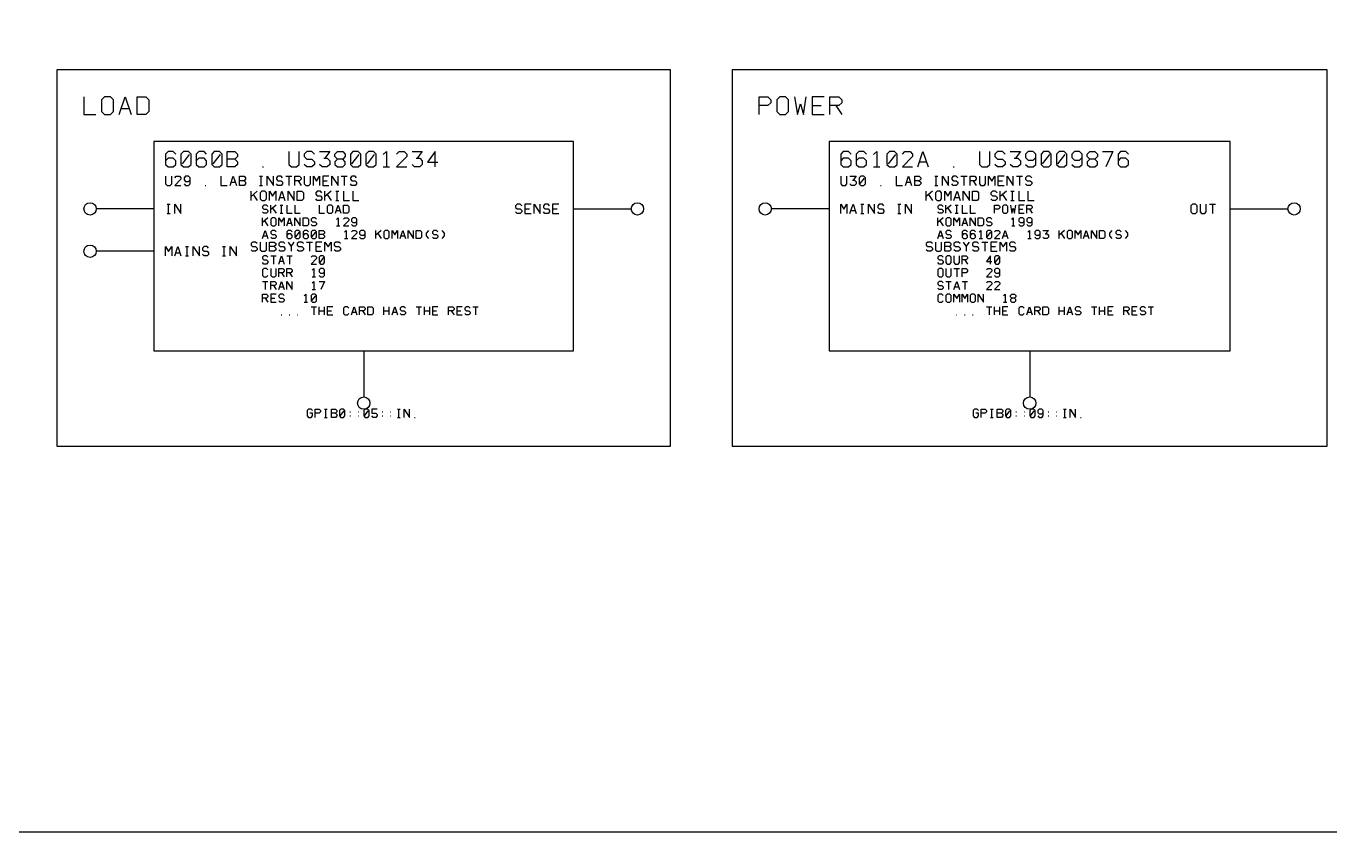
# Model space of a CAD drawing. Header units: millimetres. Extents: x 10 to 2534, y 10 to 1372.
# Drawn here: x 478.3 to 816.8, y 9.6 to 218.8 of the extents above; entities that cross this region are included whole.
import ezdxf

# ---------------------------------------------------------------- set-up
doc = ezdxf.new("R2010")
doc.units = ezdxf.units.MM
for name, color, linetype, lineweight in [('DEVICE', 7, 'CONTINUOUS', 25), ('GROUP', 6, 'CONTINUOUS', 25), ('LABEL', 8, 'CONTINUOUS', 25), ('PANE', 250, 'CONTINUOUS', 25), ('POINT', 4, 'CONTINUOUS', 25), ('PORT_BUS', 5, 'CONTINUOUS', 25), ('PORT_IN', 3, 'CONTINUOUS', 25), ('PORT_OUT', 30, 'CONTINUOUS', 25), ('SHEET', 7, 'CONTINUOUS', 25)]:
    doc.layers.add(name, color=color, linetype=linetype, lineweight=lineweight)

msp = doc.modelspace()

# ---------------------------------------------------------------- linework, layer by layer
at = {"layer": 'DEVICE'}
for points in [[(511.5, 134.5), (620.4, 134.5), (620.4, 188.8), (511.5, 188.8)], [(686.8, 134.5), (790.9, 134.5), (790.9, 188.8), (686.8, 188.8)]]:
    msp.add_lwpolyline(points, close=True, dxfattribs=at)
at = {"layer": 'GROUP'}
for points in [[(486.3, 109.7), (645.6, 109.7), (645.6, 207.4), (486.3, 207.4)], [(661.6, 109.7), (816.1, 109.7), (816.1, 207.4), (661.6, 207.4)]]:
    msp.add_lwpolyline(points, close=True, dxfattribs=at)
for points in [[(493.3, 200.4), (493.3, 195.8), (496.366667, 195.8)], [(498.666667, 195.8), (500.2, 195.8), (500.966667, 196.566667), (500.966667, 199.633333), (500.2, 200.4), (498.666667, 200.4), (497.9, 199.633333), (497.9, 196.566667), (498.666667, 195.8)], [(502.5, 195.8), (504.033333, 200.4), (505.566667, 195.8)], [(507.1, 195.8), (507.1, 200.4), (509.4, 200.4), (510.166667, 199.633333), (510.166667, 196.566667), (509.4, 195.8), (507.1, 195.8)], [(668.6, 195.8), (668.6, 200.4), (670.9, 200.4), (671.666667, 199.633333), (671.666667, 198.866667), (670.9, 198.1), (668.6, 198.1)], [(673.966667, 195.8), (675.5, 195.8), (676.266667, 196.566667), (676.266667, 199.633333), (675.5, 200.4), (673.966667, 200.4), (673.2, 199.633333), (673.2, 196.566667), (673.966667, 195.8)], [(677.8, 200.4), (678.566667, 195.8), (679.333333, 198.56), (680.1, 195.8), (680.866667, 200.4)], [(685.466667, 200.4), (682.4, 200.4), (682.4, 195.8), (685.466667, 195.8)], [(687, 195.8), (687, 200.4), (689.3, 200.4), (690.066667, 199.633333), (690.066667, 198.866667), (689.3, 198.1), (687, 198.1)], [(503.036667, 197.333333), (505.03, 197.333333)], [(682.4, 198.1), (684.7, 198.1)], [(688.533333, 198.1), (690.066667, 195.8)]]:
    msp.add_lwpolyline(points, dxfattribs=at)
at = {"layer": 'LABEL'}
for points in [[(517.166667, 185.533333), (516.5, 186.2), (515.166667, 186.2), (514.5, 185.533333), (514.5, 182.866667), (515.166667, 182.2), (516.5, 182.2), (517.166667, 182.866667), (517.166667, 183.8), (516.5, 184.466667), (515.166667, 184.466667), (514.5, 183.8)], [(519.166667, 182.2), (520.5, 182.2), (521.166667, 182.866667), (521.166667, 185.533333), (520.5, 186.2), (519.166667, 186.2), (518.5, 185.533333), (518.5, 182.866667), (519.166667, 182.2)], [(525.166667, 185.533333), (524.5, 186.2), (523.166667, 186.2), (522.5, 185.533333), (522.5, 182.866667), (523.166667, 182.2), (524.5, 182.2), (525.166667, 182.866667), (525.166667, 183.8), (524.5, 184.466667), (523.166667, 184.466667), (522.5, 183.8)], [(527.166667, 182.2), (528.5, 182.2), (529.166667, 182.866667), (529.166667, 185.533333), (528.5, 186.2), (527.166667, 186.2), (526.5, 185.533333), (526.5, 182.866667), (527.166667, 182.2)], [(530.5, 182.2), (530.5, 186.2), (532.5, 186.2), (533.166667, 185.533333), (533.166667, 184.866667), (532.5, 184.2), (530.5, 184.2)], [(546.5, 186.2), (546.5, 182.866667), (547.166667, 182.2), (548.5, 182.2), (549.166667, 182.866667), (549.166667, 186.2)], [(553.166667, 185.533333), (552.5, 186.2), (551.166667, 186.2), (550.5, 185.533333), (550.5, 184.866667), (551.166667, 184.2), (552.5, 184.2), (553.166667, 183.533333), (553.166667, 182.866667), (552.5, 182.2), (551.166667, 182.2), (550.5, 182.866667)], [(554.5, 186.2), (557.166667, 186.2), (555.833333, 184.466667)], [(559.166667, 184.2), (558.5, 184.866667), (558.5, 185.533333), (559.166667, 186.2), (560.5, 186.2), (561.166667, 185.533333), (561.166667, 184.866667), (560.5, 184.2), (559.166667, 184.2), (558.5, 183.533333), (558.5, 182.866667), (559.166667, 182.2), (560.5, 182.2), (561.166667, 182.866667), (561.166667, 183.533333), (560.5, 184.2)], [(563.166667, 182.2), (564.5, 182.2), (565.166667, 182.866667), (565.166667, 185.533333), (564.5, 186.2), (563.166667, 186.2), (562.5, 185.533333), (562.5, 182.866667), (563.166667, 182.2)], [(567.166667, 182.2), (568.5, 182.2), (569.166667, 182.866667), (569.166667, 185.533333), (568.5, 186.2), (567.166667, 186.2), (566.5, 185.533333), (566.5, 182.866667), (567.166667, 182.2)], [(571.033333, 185.4), (571.833333, 186.2), (571.833333, 182.2)], [(574.5, 185.533333), (575.166667, 186.2), (576.5, 186.2), (577.166667, 185.533333), (577.166667, 184.866667), (574.5, 182.2), (577.166667, 182.2)], [(578.5, 186.2), (581.166667, 186.2), (579.833333, 184.466667)], [(584.5, 182.2), (584.5, 186.2), (582.5, 183.4), (585.166667, 183.4)], [(692.466667, 185.533333), (691.8, 186.2), (690.466667, 186.2), (689.8, 185.533333), (689.8, 182.866667), (690.466667, 182.2), (691.8, 182.2), (692.466667, 182.866667), (692.466667, 183.8), (691.8, 184.466667), (690.466667, 184.466667), (689.8, 183.8)], [(696.466667, 185.533333), (695.8, 186.2), (694.466667, 186.2), (693.8, 185.533333), (693.8, 182.866667), (694.466667, 182.2), (695.8, 182.2), (696.466667, 182.866667), (696.466667, 183.8), (695.8, 184.466667), (694.466667, 184.466667), (693.8, 183.8)], [(698.333333, 185.4), (699.133333, 186.2), (699.133333, 182.2)], [(702.466667, 182.2), (703.8, 182.2), (704.466667, 182.866667), (704.466667, 185.533333), (703.8, 186.2), (702.466667, 186.2), (701.8, 185.533333), (701.8, 182.866667), (702.466667, 182.2)], [(705.8, 185.533333), (706.466667, 186.2), (707.8, 186.2), (708.466667, 185.533333), (708.466667, 184.866667), (705.8, 182.2), (708.466667, 182.2)], [(709.8, 182.2), (711.133333, 186.2), (712.466667, 182.2)], [(725.8, 186.2), (725.8, 182.866667), (726.466667, 182.2), (727.8, 182.2), (728.466667, 182.866667), (728.466667, 186.2)], [(732.466667, 185.533333), (731.8, 186.2), (730.466667, 186.2), (729.8, 185.533333), (729.8, 184.866667), (730.466667, 184.2), (731.8, 184.2), (732.466667, 183.533333), (732.466667, 182.866667), (731.8, 182.2), (730.466667, 182.2), (729.8, 182.866667)], [(733.8, 186.2), (736.466667, 186.2), (735.133333, 184.466667)], [(737.8, 182.866667), (738.466667, 182.2), (739.8, 182.2), (740.466667, 182.866667), (740.466667, 185.533333), (739.8, 186.2), (738.466667, 186.2), (737.8, 185.533333), (737.8, 184.6), (738.466667, 183.933333), (739.8, 183.933333), (740.466667, 184.6)], [(742.466667, 182.2), (743.8, 182.2), (744.466667, 182.866667), (744.466667, 185.533333), (743.8, 186.2), (742.466667, 186.2), (741.8, 185.533333), (741.8, 182.866667), (742.466667, 182.2)], [(746.466667, 182.2), (747.8, 182.2), (748.466667, 182.866667), (748.466667, 185.533333), (747.8, 186.2), (746.466667, 186.2), (745.8, 185.533333), (745.8, 182.866667), (746.466667, 182.2)], [(749.8, 182.866667), (750.466667, 182.2), (751.8, 182.2), (752.466667, 182.866667), (752.466667, 185.533333), (751.8, 186.2), (750.466667, 186.2), (749.8, 185.533333), (749.8, 184.6), (750.466667, 183.933333), (751.8, 183.933333), (752.466667, 184.6)], [(754.466667, 184.2), (753.8, 184.866667), (753.8, 185.533333), (754.466667, 186.2), (755.8, 186.2), (756.466667, 185.533333), (756.466667, 184.866667), (755.8, 184.2), (754.466667, 184.2), (753.8, 183.533333), (753.8, 182.866667), (754.466667, 182.2), (755.8, 182.2), (756.466667, 182.866667), (756.466667, 183.533333), (755.8, 184.2)], [(757.8, 186.2), (760.466667, 186.2), (758.6, 182.2)], [(764.466667, 185.533333), (763.8, 186.2), (762.466667, 186.2), (761.8, 185.533333), (761.8, 182.866667), (762.466667, 182.2), (763.8, 182.2), (764.466667, 182.866667), (764.466667, 183.8), (763.8, 184.466667), (762.466667, 184.466667), (761.8, 183.8)], [(518.9, 183), (520.766667, 185.4)], [(526.9, 183), (528.766667, 185.4)], [(532.5, 184.2), (533.166667, 183.533333), (533.166667, 182.866667), (532.5, 182.2), (530.5, 182.2)], [(555.566667, 184.466667), (556.5, 184.466667), (557.166667, 183.8), (557.166667, 182.866667), (556.5, 182.2), (555.166667, 182.2), (554.5, 182.866667)], [(562.9, 183), (564.766667, 185.4)], [(566.9, 183), (568.766667, 185.4)], [(579.566667, 184.466667), (580.5, 184.466667), (581.166667, 183.8), (581.166667, 182.866667), (580.5, 182.2), (579.166667, 182.2), (578.5, 182.866667)], [(702.2, 183), (704.066667, 185.4)], [(710.266667, 183.533333), (712, 183.533333)], [(734.866667, 184.466667), (735.8, 184.466667), (736.466667, 183.8), (736.466667, 182.866667), (735.8, 182.2), (734.466667, 182.2), (733.8, 182.866667)], [(742.2, 183), (744.066667, 185.4)], [(746.2, 183), (748.066667, 185.4)], [(514.5, 179.8), (514.5, 177.8), (514.9, 177.4), (515.7, 177.4), (516.1, 177.8), (516.1, 179.8)], [(516.9, 179.4), (517.3, 179.8), (518.1, 179.8), (518.5, 179.4), (518.5, 179), (516.9, 177.4), (518.5, 177.4)], [(519.3, 177.8), (519.7, 177.4), (520.5, 177.4), (520.9, 177.8), (520.9, 179.4), (520.5, 179.8), (519.7, 179.8), (519.3, 179.4), (519.3, 178.84), (519.7, 178.44), (520.5, 178.44), (520.9, 178.84)], [(528.9, 179.8), (528.9, 177.4), (530.5, 177.4)], [(531.3, 177.4), (532.1, 179.8), (532.9, 177.4)], [(533.7, 177.4), (533.7, 179.8), (534.9, 179.8), (535.3, 179.4), (535.3, 179), (534.9, 178.6), (533.7, 178.6)], [(538.9, 179.8), (539.7, 179.8)], [(539.3, 177.4), (539.3, 179.8)], [(539.7, 182.2), (539.966667, 182.2)], [(540.9, 177.4), (540.9, 179.8), (542.5, 177.4), (542.5, 179.8)], [(544.9, 179.4), (544.5, 179.8), (543.7, 179.8), (543.3, 179.4), (543.3, 179), (543.7, 178.6), (544.5, 178.6), (544.9, 178.2), (544.9, 177.8), (544.5, 177.4), (543.7, 177.4), (543.3, 177.8)], [(545.7, 179.8), (547.3, 179.8)], [(546.5, 179.8), (546.5, 177.4)], [(548.1, 177.4), (548.1, 179.8), (549.3, 179.8), (549.7, 179.4), (549.7, 179), (549.3, 178.6), (548.1, 178.6)], [(550.5, 179.8), (550.5, 177.8), (550.9, 177.4), (551.7, 177.4), (552.1, 177.8), (552.1, 179.8)], [(552.9, 177.4), (552.9, 179.8), (553.7, 178.52), (554.5, 179.8), (554.5, 177.4)], [(556.9, 179.8), (555.3, 179.8), (555.3, 177.4), (556.9, 177.4)], [(557.7, 177.4), (557.7, 179.8), (559.3, 177.4), (559.3, 179.8)], [(560.1, 179.8), (561.7, 179.8)], [(560.9, 179.8), (560.9, 177.4)], [(564.1, 179.4), (563.7, 179.8), (562.9, 179.8), (562.5, 179.4), (562.5, 179), (562.9, 178.6), (563.7, 178.6), (564.1, 178.2), (564.1, 177.8), (563.7, 177.4), (562.9, 177.4), (562.5, 177.8)], [(571.033333, 182.2), (572.633333, 182.2)], [(689.8, 179.8), (689.8, 177.8), (690.2, 177.4), (691, 177.4), (691.4, 177.8), (691.4, 179.8)], [(692.2, 179.8), (693.8, 179.8), (693, 178.76)], [(695, 177.4), (695.8, 177.4), (696.2, 177.8), (696.2, 179.4), (695.8, 179.8), (695, 179.8), (694.6, 179.4), (694.6, 177.8), (695, 177.4)], [(698.333333, 182.2), (699.933333, 182.2)], [(704.2, 179.8), (704.2, 177.4), (705.8, 177.4)], [(706.6, 177.4), (707.4, 179.8), (708.2, 177.4)], [(709, 177.4), (709, 179.8), (710.2, 179.8), (710.6, 179.4), (710.6, 179), (710.2, 178.6), (709, 178.6)], [(714.2, 179.8), (715, 179.8)], [(714.6, 177.4), (714.6, 179.8)], [(716.2, 177.4), (716.2, 179.8), (717.8, 177.4), (717.8, 179.8)], [(720.2, 179.4), (719.8, 179.8), (719, 179.8), (718.6, 179.4), (718.6, 179), (719, 178.6), (719.8, 178.6), (720.2, 178.2), (720.2, 177.8), (719.8, 177.4), (719, 177.4), (718.6, 177.8)], [(719, 182.2), (719.266667, 182.2)], [(721, 179.8), (722.6, 179.8)], [(721.8, 179.8), (721.8, 177.4)], [(723.4, 177.4), (723.4, 179.8), (724.6, 179.8), (725, 179.4), (725, 179), (724.6, 178.6), (723.4, 178.6)], [(725.8, 179.8), (725.8, 177.8), (726.2, 177.4), (727, 177.4), (727.4, 177.8), (727.4, 179.8)], [(728.2, 177.4), (728.2, 179.8), (729, 178.52), (729.8, 179.8), (729.8, 177.4)], [(732.2, 179.8), (730.6, 179.8), (730.6, 177.4), (732.2, 177.4)], [(733, 177.4), (733, 179.8), (734.6, 177.4), (734.6, 179.8)], [(735.4, 179.8), (737, 179.8)], [(736.2, 179.8), (736.2, 177.4)], [(739.4, 179.4), (739, 179.8), (738.2, 179.8), (737.8, 179.4), (737.8, 179), (738.2, 178.6), (739, 178.6), (739.4, 178.2), (739.4, 177.8), (739, 177.4), (738.2, 177.4), (737.8, 177.8)], [(524.82, 177.4), (524.98, 177.4)], [(531.58, 178.2), (532.62, 178.2)], [(534.9, 178.6), (535.3, 178.2), (535.3, 177.8), (534.9, 177.4), (533.7, 177.4)], [(538.9, 177.4), (539.7, 177.4)], [(548.9, 178.6), (549.7, 177.4)], [(555.3, 178.6), (556.5, 178.6)], [(692.84, 178.76), (693.4, 178.76), (693.8, 178.36), (693.8, 177.8), (693.4, 177.4), (692.6, 177.4), (692.2, 177.8)], [(694.84, 177.88), (695.96, 179.32)], [(700.12, 177.4), (700.28, 177.4)], [(706.88, 178.2), (707.92, 178.2)], [(710.2, 178.6), (710.6, 178.2), (710.6, 177.8), (710.2, 177.4), (709, 177.4)], [(714.2, 177.4), (715, 177.4)], [(724.2, 178.6), (725, 177.4)], [(730.6, 178.6), (731.8, 178.6)], [(514.9, 172.5), (515.7, 172.5)], [(514.9, 170.1), (515.7, 170.1)], [(515.3, 170.1), (515.3, 172.5)], [(516.9, 170.1), (516.9, 172.5), (518.5, 170.1), (518.5, 172.5)], [(607, 172.1), (606.6, 172.5), (605.8, 172.5), (605.4, 172.1), (605.4, 171.7), (605.8, 171.3), (606.6, 171.3), (607, 170.9), (607, 170.5), (606.6, 170.1), (605.8, 170.1), (605.4, 170.5)], [(609.4, 172.5), (607.8, 172.5), (607.8, 170.1), (609.4, 170.1)], [(607.8, 171.3), (609, 171.3)], [(610.2, 170.1), (610.2, 172.5), (611.8, 170.1), (611.8, 172.5)], [(614.2, 172.1), (613.8, 172.5), (613, 172.5), (612.6, 172.1), (612.6, 171.7), (613, 171.3), (613.8, 171.3), (614.2, 170.9), (614.2, 170.5), (613.8, 170.1), (613, 170.1), (612.6, 170.5)], [(616.6, 172.5), (615, 172.5), (615, 170.1), (616.6, 170.1)], [(615, 171.3), (616.2, 171.3)], [(689.8, 170.1), (689.8, 172.5), (690.6, 171.22), (691.4, 172.5), (691.4, 170.1)], [(692.2, 170.1), (693, 172.5), (693.8, 170.1)], [(692.48, 170.9), (693.52, 170.9)], [(695, 172.5), (695.8, 172.5)], [(695, 170.1), (695.8, 170.1)], [(695.4, 170.1), (695.4, 172.5)], [(697, 170.1), (697, 172.5), (698.6, 170.1), (698.6, 172.5)], [(701, 172.1), (700.6, 172.5), (699.8, 172.5), (699.4, 172.1), (699.4, 171.7), (699.8, 171.3), (700.6, 171.3), (701, 170.9), (701, 170.5), (700.6, 170.1), (699.8, 170.1), (699.4, 170.5)], [(704.6, 172.5), (705.4, 172.5)], [(704.6, 170.1), (705.4, 170.1)], [(705, 170.1), (705, 172.5)], [(706.6, 170.1), (706.6, 172.5), (708.2, 170.1), (708.2, 172.5)], [(781.1, 170.1), (781.9, 170.1), (782.3, 170.5), (782.3, 172.1), (781.9, 172.5), (781.1, 172.5), (780.7, 172.1), (780.7, 170.5), (781.1, 170.1)], [(783.1, 172.5), (783.1, 170.5), (783.5, 170.1), (784.3, 170.1), (784.7, 170.5), (784.7, 172.5)], [(785.5, 172.5), (787.1, 172.5)], [(786.3, 172.5), (786.3, 170.1)], [(514.5, 159.1), (514.5, 161.5), (515.3, 160.22), (516.1, 161.5), (516.1, 159.1)], [(516.9, 159.1), (517.7, 161.5), (518.5, 159.1)], [(517.18, 159.9), (518.22, 159.9)], [(519.7, 161.5), (520.5, 161.5)], [(519.7, 159.1), (520.5, 159.1)], [(520.1, 159.1), (520.1, 161.5)], [(521.7, 159.1), (521.7, 161.5), (523.3, 159.1), (523.3, 161.5)], [(525.7, 161.1), (525.3, 161.5), (524.5, 161.5), (524.1, 161.1), (524.1, 160.7), (524.5, 160.3), (525.3, 160.3), (525.7, 159.9), (525.7, 159.5), (525.3, 159.1), (524.5, 159.1), (524.1, 159.5)], [(529.3, 161.5), (530.1, 161.5)], [(529.3, 159.1), (530.1, 159.1)], [(529.7, 159.1), (529.7, 161.5)], [(531.3, 159.1), (531.3, 161.5), (532.9, 159.1), (532.9, 161.5)], [(552.65, 118.95), (552.3, 119.3), (551.6, 119.3), (551.25, 118.95), (551.25, 117.55), (551.6, 117.2), (552.3, 117.2), (552.65, 117.55), (552.65, 118.25), (551.95, 118.25)], [(553.35, 117.2), (553.35, 119.3), (554.4, 119.3), (554.75, 118.95), (554.75, 118.6), (554.4, 118.25), (553.35, 118.25)], [(555.8, 119.3), (556.5, 119.3)], [(556.15, 117.2), (556.15, 119.3)], [(557.55, 117.2), (557.55, 119.3), (558.6, 119.3), (558.95, 118.95), (558.95, 118.6), (558.6, 118.25), (557.55, 118.25)], [(560, 117.2), (560.7, 117.2), (561.05, 117.55), (561.05, 118.95), (560.7, 119.3), (560, 119.3), (559.65, 118.95), (559.65, 117.55), (560, 117.2)], [(559.86, 117.62), (560.84, 118.88)], [(562.38, 118.67), (562.52, 118.67)], [(564.48, 118.67), (564.62, 118.67)], [(566.3, 117.2), (567, 117.2), (567.35, 117.55), (567.35, 118.95), (567, 119.3), (566.3, 119.3), (565.95, 118.95), (565.95, 117.55), (566.3, 117.2)], [(566.16, 117.62), (567.14, 118.88)], [(569.45, 119.3), (568.05, 119.3), (568.05, 118.32), (569.1, 118.32), (569.45, 117.97), (569.45, 117.55), (569.1, 117.2), (568.4, 117.2), (568.05, 117.55)], [(570.78, 118.67), (570.92, 118.67)], [(572.88, 118.67), (573.02, 118.67)], [(574.7, 119.3), (575.4, 119.3)], [(575.05, 117.2), (575.05, 119.3)], [(576.45, 117.2), (576.45, 119.3), (577.85, 117.2), (577.85, 119.3)], [(725.55, 118.95), (725.2, 119.3), (724.5, 119.3), (724.15, 118.95), (724.15, 117.55), (724.5, 117.2), (725.2, 117.2), (725.55, 117.55), (725.55, 118.25), (724.85, 118.25)], [(726.25, 117.2), (726.25, 119.3), (727.3, 119.3), (727.65, 118.95), (727.65, 118.6), (727.3, 118.25), (726.25, 118.25)], [(728.7, 119.3), (729.4, 119.3)], [(729.05, 117.2), (729.05, 119.3)], [(730.45, 117.2), (730.45, 119.3), (731.5, 119.3), (731.85, 118.95), (731.85, 118.6), (731.5, 118.25), (730.45, 118.25)], [(732.9, 117.2), (733.6, 117.2), (733.95, 117.55), (733.95, 118.95), (733.6, 119.3), (732.9, 119.3), (732.55, 118.95), (732.55, 117.55), (732.9, 117.2)], [(732.76, 117.62), (733.74, 118.88)], [(735.28, 118.67), (735.42, 118.67)], [(737.38, 118.67), (737.52, 118.67)], [(739.2, 117.2), (739.9, 117.2), (740.25, 117.55), (740.25, 118.95), (739.9, 119.3), (739.2, 119.3), (738.85, 118.95), (738.85, 117.55), (739.2, 117.2)], [(739.06, 117.62), (740.04, 118.88)], [(740.95, 117.55), (741.3, 117.2), (742, 117.2), (742.35, 117.55), (742.35, 118.95), (742, 119.3), (741.3, 119.3), (740.95, 118.95), (740.95, 118.46), (741.3, 118.11), (742, 118.11), (742.35, 118.46)], [(743.68, 118.67), (743.82, 118.67)], [(745.78, 118.67), (745.92, 118.67)], [(747.6, 119.3), (748.3, 119.3)], [(747.95, 117.2), (747.95, 119.3)], [(749.35, 117.2), (749.35, 119.3), (750.75, 117.2), (750.75, 119.3)], [(555.8, 117.2), (556.5, 117.2)], [(558.6, 118.25), (558.95, 117.9), (558.95, 117.55), (558.6, 117.2), (557.55, 117.2)], [(562.38, 117.62), (562.52, 117.62)], [(564.48, 117.62), (564.62, 117.62)], [(570.78, 117.62), (570.92, 117.62)], [(572.88, 117.62), (573.02, 117.62)], [(574.7, 117.2), (575.4, 117.2)], [(579.18, 117.2), (579.32, 117.2)], [(728.7, 117.2), (729.4, 117.2)], [(731.5, 118.25), (731.85, 117.9), (731.85, 117.55), (731.5, 117.2), (730.45, 117.2)], [(735.28, 117.62), (735.42, 117.62)], [(737.38, 117.62), (737.52, 117.62)], [(743.68, 117.62), (743.82, 117.62)], [(745.78, 117.62), (745.92, 117.62)], [(747.6, 117.2), (748.3, 117.2)], [(752.08, 117.2), (752.22, 117.2)]]:
    msp.add_lwpolyline(points, dxfattribs=at)
at = {"layer": 'PANE'}
for points in [[(536.7, 173.5), (536.7, 175.9)], [(538.3, 175.9), (536.7, 174.54)], [(537.26, 175.02), (538.3, 173.5)], [(539.5, 173.5), (540.3, 173.5), (540.7, 173.9), (540.7, 175.5), (540.3, 175.9), (539.5, 175.9), (539.1, 175.5), (539.1, 173.9), (539.5, 173.5)], [(541.5, 173.5), (541.5, 175.9), (542.3, 174.62), (543.1, 175.9), (543.1, 173.5)], [(543.9, 173.5), (544.7, 175.9), (545.5, 173.5)], [(544.18, 174.3), (545.22, 174.3)], [(546.3, 173.5), (546.3, 175.9), (547.9, 173.5), (547.9, 175.9)], [(548.7, 173.5), (548.7, 175.9), (549.9, 175.9), (550.3, 175.5), (550.3, 173.9), (549.9, 173.5), (548.7, 173.5)], [(555.1, 175.5), (554.7, 175.9), (553.9, 175.9), (553.5, 175.5), (553.5, 175.1), (553.9, 174.7), (554.7, 174.7), (555.1, 174.3), (555.1, 173.9), (554.7, 173.5), (553.9, 173.5), (553.5, 173.9)], [(555.9, 173.5), (555.9, 175.9)], [(557.5, 175.9), (555.9, 174.54)], [(556.46, 175.02), (557.5, 173.5)], [(558.7, 175.9), (559.5, 175.9)], [(558.7, 173.5), (559.5, 173.5)], [(559.1, 173.5), (559.1, 175.9)], [(560.7, 175.9), (560.7, 173.5), (562.3, 173.5)], [(563.1, 175.9), (563.1, 173.5), (564.7, 173.5)], [(712, 173.5), (712, 175.9)], [(713.6, 175.9), (712, 174.54)], [(712.56, 175.02), (713.6, 173.5)], [(714.8, 173.5), (715.6, 173.5), (716, 173.9), (716, 175.5), (715.6, 175.9), (714.8, 175.9), (714.4, 175.5), (714.4, 173.9), (714.8, 173.5)], [(716.8, 173.5), (716.8, 175.9), (717.6, 174.62), (718.4, 175.9), (718.4, 173.5)], [(719.2, 173.5), (720, 175.9), (720.8, 173.5)], [(719.48, 174.3), (720.52, 174.3)], [(721.6, 173.5), (721.6, 175.9), (723.2, 173.5), (723.2, 175.9)], [(724, 173.5), (724, 175.9), (725.2, 175.9), (725.6, 175.5), (725.6, 173.9), (725.2, 173.5), (724, 173.5)], [(730.4, 175.5), (730, 175.9), (729.2, 175.9), (728.8, 175.5), (728.8, 175.1), (729.2, 174.7), (730, 174.7), (730.4, 174.3), (730.4, 173.9), (730, 173.5), (729.2, 173.5), (728.8, 173.9)], [(731.2, 173.5), (731.2, 175.9)], [(732.8, 175.9), (731.2, 174.54)], [(731.76, 175.02), (732.8, 173.5)], [(734, 175.9), (734.8, 175.9)], [(734, 173.5), (734.8, 173.5)], [(734.4, 173.5), (734.4, 175.9)], [(736, 175.9), (736, 173.5), (737.6, 173.5)], [(738.4, 175.9), (738.4, 173.5), (740, 173.5)], [(541.1, 171.95), (540.75, 172.3), (540.05, 172.3), (539.7, 171.95), (539.7, 171.6), (540.05, 171.25), (540.75, 171.25), (541.1, 170.9), (541.1, 170.55), (540.75, 170.2), (540.05, 170.2), (539.7, 170.55)], [(541.8, 170.2), (541.8, 172.3)], [(543.2, 172.3), (541.8, 171.11)], [(542.29, 171.53), (543.2, 170.2)], [(544.25, 172.3), (544.95, 172.3)], [(544.25, 170.2), (544.95, 170.2)], [(544.6, 170.2), (544.6, 172.3)], [(546, 172.3), (546, 170.2), (547.4, 170.2)], [(548.1, 172.3), (548.1, 170.2), (549.5, 170.2)], [(554.4, 172.3), (554.4, 170.2), (555.8, 170.2)], [(556.85, 170.2), (557.55, 170.2), (557.9, 170.55), (557.9, 171.95), (557.55, 172.3), (556.85, 172.3), (556.5, 171.95), (556.5, 170.55), (556.85, 170.2)], [(558.6, 170.2), (559.3, 172.3), (560, 170.2)], [(558.845, 170.9), (559.755, 170.9)], [(560.7, 170.2), (560.7, 172.3), (561.75, 172.3), (562.1, 171.95), (562.1, 170.55), (561.75, 170.2), (560.7, 170.2)], [(716.4, 171.95), (716.05, 172.3), (715.35, 172.3), (715, 171.95), (715, 171.6), (715.35, 171.25), (716.05, 171.25), (716.4, 170.9), (716.4, 170.55), (716.05, 170.2), (715.35, 170.2), (715, 170.55)], [(717.1, 170.2), (717.1, 172.3)], [(718.5, 172.3), (717.1, 171.11)], [(717.59, 171.53), (718.5, 170.2)], [(719.55, 172.3), (720.25, 172.3)], [(719.55, 170.2), (720.25, 170.2)], [(719.9, 170.2), (719.9, 172.3)], [(721.3, 172.3), (721.3, 170.2), (722.7, 170.2)], [(723.4, 172.3), (723.4, 170.2), (724.8, 170.2)], [(729.7, 170.2), (729.7, 172.3), (730.75, 172.3), (731.1, 171.95), (731.1, 171.6), (730.75, 171.25), (729.7, 171.25)], [(732.15, 170.2), (732.85, 170.2), (733.2, 170.55), (733.2, 171.95), (732.85, 172.3), (732.15, 172.3), (731.8, 171.95), (731.8, 170.55), (732.15, 170.2)], [(733.9, 172.3), (734.25, 170.2), (734.6, 171.46), (734.95, 170.2), (735.3, 172.3)], [(737.4, 172.3), (736, 172.3), (736, 170.2), (737.4, 170.2)], [(736, 171.25), (737.05, 171.25)], [(738.1, 170.2), (738.1, 172.3), (739.15, 172.3), (739.5, 171.95), (739.5, 171.6), (739.15, 171.25), (738.1, 171.25)], [(738.8, 171.25), (739.5, 170.2)], [(539.7, 166.9), (539.7, 169)], [(541.1, 169), (539.7, 167.81)], [(540.19, 168.23), (541.1, 166.9)], [(542.15, 166.9), (542.85, 166.9), (543.2, 167.25), (543.2, 168.65), (542.85, 169), (542.15, 169), (541.8, 168.65), (541.8, 167.25), (542.15, 166.9)], [(543.9, 166.9), (543.9, 169), (544.6, 167.88), (545.3, 169), (545.3, 166.9)], [(546, 166.9), (546.7, 169), (547.4, 166.9)], [(546.245, 167.6), (547.155, 167.6)], [(548.1, 166.9), (548.1, 169), (549.5, 166.9), (549.5, 169)], [(550.2, 166.9), (550.2, 169), (551.25, 169), (551.6, 168.65), (551.6, 167.25), (551.25, 166.9), (550.2, 166.9)], [(553.7, 168.65), (553.35, 169), (552.65, 169), (552.3, 168.65), (552.3, 168.3), (552.65, 167.95), (553.35, 167.95), (553.7, 167.6), (553.7, 167.25), (553.35, 166.9), (552.65, 166.9), (552.3, 167.25)], [(558.88, 168.58), (559.3, 169), (559.3, 166.9)], [(558.88, 166.9), (559.72, 166.9)], [(560.7, 168.65), (561.05, 169), (561.75, 169), (562.1, 168.65), (562.1, 168.3), (560.7, 166.9), (562.1, 166.9)], [(562.8, 167.25), (563.15, 166.9), (563.85, 166.9), (564.2, 167.25), (564.2, 168.65), (563.85, 169), (563.15, 169), (562.8, 168.65), (562.8, 168.16), (563.15, 167.81), (563.85, 167.81), (564.2, 168.16)], [(715, 166.9), (715, 169)], [(716.4, 169), (715, 167.81)], [(715.49, 168.23), (716.4, 166.9)], [(717.45, 166.9), (718.15, 166.9), (718.5, 167.25), (718.5, 168.65), (718.15, 169), (717.45, 169), (717.1, 168.65), (717.1, 167.25), (717.45, 166.9)], [(719.2, 166.9), (719.2, 169), (719.9, 167.88), (720.6, 169), (720.6, 166.9)], [(721.3, 166.9), (722, 169), (722.7, 166.9)], [(721.545, 167.6), (722.455, 167.6)], [(723.4, 166.9), (723.4, 169), (724.8, 166.9), (724.8, 169)], [(725.5, 166.9), (725.5, 169), (726.55, 169), (726.9, 168.65), (726.9, 167.25), (726.55, 166.9), (725.5, 166.9)], [(729, 168.65), (728.65, 169), (727.95, 169), (727.6, 168.65), (727.6, 168.3), (727.95, 167.95), (728.65, 167.95), (729, 167.6), (729, 167.25), (728.65, 166.9), (727.95, 166.9), (727.6, 167.25)], [(734.18, 168.58), (734.6, 169), (734.6, 166.9)], [(734.18, 166.9), (735.02, 166.9)], [(736, 167.25), (736.35, 166.9), (737.05, 166.9), (737.4, 167.25), (737.4, 168.65), (737.05, 169), (736.35, 169), (736, 168.65), (736, 168.16), (736.35, 167.81), (737.05, 167.81), (737.4, 168.16)], [(738.1, 167.25), (738.45, 166.9), (739.15, 166.9), (739.5, 167.25), (739.5, 168.65), (739.15, 169), (738.45, 169), (738.1, 168.65), (738.1, 168.16), (738.45, 167.81), (739.15, 167.81), (739.5, 168.16)], [(538.3, 162.3), (537.9, 162.7), (537.1, 162.7), (536.7, 162.3), (536.7, 161.9), (537.1, 161.5), (537.9, 161.5), (538.3, 161.1), (538.3, 160.7), (537.9, 160.3), (537.1, 160.3), (536.7, 160.7)], [(539.1, 162.7), (539.1, 160.7), (539.5, 160.3), (540.3, 160.3), (540.7, 160.7), (540.7, 162.7)], [(539.7, 163.6), (540.4, 165.7), (541.1, 163.6)], [(539.945, 164.3), (540.855, 164.3)], [(541.5, 160.3), (541.5, 162.7), (542.7, 162.7), (543.1, 162.3), (543.1, 161.9), (542.7, 161.5), (541.5, 161.5)], [(543.2, 165.35), (542.85, 165.7), (542.15, 165.7), (541.8, 165.35), (541.8, 165), (542.15, 164.65), (542.85, 164.65), (543.2, 164.3), (543.2, 163.95), (542.85, 163.6), (542.15, 163.6), (541.8, 163.95)], [(545.5, 162.3), (545.1, 162.7), (544.3, 162.7), (543.9, 162.3), (543.9, 161.9), (544.3, 161.5), (545.1, 161.5), (545.5, 161.1), (545.5, 160.7), (545.1, 160.3), (544.3, 160.3), (543.9, 160.7)], [(547.4, 165.35), (547.05, 165.7), (546.35, 165.7), (546, 165.35), (546, 163.95), (546.35, 163.6), (547.05, 163.6), (547.4, 163.95), (547.4, 164.44), (547.05, 164.79), (546.35, 164.79), (546, 164.44)], [(546.3, 162.7), (547.1, 161.5), (547.9, 162.7)], [(548.45, 163.6), (549.15, 163.6), (549.5, 163.95), (549.5, 165.35), (549.15, 165.7), (548.45, 165.7), (548.1, 165.35), (548.1, 163.95), (548.45, 163.6)], [(548.31, 164.02), (549.29, 165.28)], [(550.3, 162.3), (549.9, 162.7), (549.1, 162.7), (548.7, 162.3), (548.7, 161.9), (549.1, 161.5), (549.9, 161.5), (550.3, 161.1), (550.3, 160.7), (549.9, 160.3), (549.1, 160.3), (548.7, 160.7)], [(551.6, 165.35), (551.25, 165.7), (550.55, 165.7), (550.2, 165.35), (550.2, 163.95), (550.55, 163.6), (551.25, 163.6), (551.6, 163.95), (551.6, 164.44), (551.25, 164.79), (550.55, 164.79), (550.2, 164.44)], [(551.1, 162.7), (552.7, 162.7)], [(551.9, 162.7), (551.9, 160.3)], [(552.65, 163.6), (553.35, 163.6), (553.7, 163.95), (553.7, 165.35), (553.35, 165.7), (552.65, 165.7), (552.3, 165.35), (552.3, 163.95), (552.65, 163.6)], [(552.51, 164.02), (553.49, 165.28)], [(555.1, 162.7), (553.5, 162.7), (553.5, 160.3), (555.1, 160.3)], [(554.4, 163.6), (554.4, 165.7), (555.45, 165.7), (555.8, 165.35), (555.8, 165), (555.45, 164.65), (554.4, 164.65)], [(555.45, 164.65), (555.8, 164.3), (555.8, 163.95), (555.45, 163.6), (554.4, 163.6)], [(555.9, 160.3), (555.9, 162.7), (556.7, 161.42), (557.5, 162.7), (557.5, 160.3)], [(559.9, 162.3), (559.5, 162.7), (558.7, 162.7), (558.3, 162.3), (558.3, 161.9), (558.7, 161.5), (559.5, 161.5), (559.9, 161.1), (559.9, 160.7), (559.5, 160.3), (558.7, 160.3), (558.3, 160.7)], [(560.98, 165.28), (561.4, 165.7), (561.4, 163.6)], [(560.98, 163.6), (561.82, 163.6)], [(562.8, 165.35), (563.15, 165.7), (563.85, 165.7), (564.2, 165.35), (564.2, 165), (562.8, 163.6), (564.2, 163.6)], [(564.9, 163.95), (565.25, 163.6), (565.95, 163.6), (566.3, 163.95), (566.3, 165.35), (565.95, 165.7), (565.25, 165.7), (564.9, 165.35), (564.9, 164.86), (565.25, 164.51), (565.95, 164.51), (566.3, 164.86)], [(569.1, 163.6), (569.1, 165.7)], [(570.5, 165.7), (569.1, 164.51)], [(569.59, 164.93), (570.5, 163.6)], [(571.55, 163.6), (572.25, 163.6), (572.6, 163.95), (572.6, 165.35), (572.25, 165.7), (571.55, 165.7), (571.2, 165.35), (571.2, 163.95), (571.55, 163.6)], [(573.3, 163.6), (573.3, 165.7), (574, 164.58), (574.7, 165.7), (574.7, 163.6)], [(575.4, 163.6), (576.1, 165.7), (576.8, 163.6)], [(575.645, 164.3), (576.555, 164.3)], [(577.5, 163.6), (577.5, 165.7), (578.9, 163.6), (578.9, 165.7)], [(579.6, 163.6), (579.6, 165.7), (580.65, 165.7), (581, 165.35), (581, 163.95), (580.65, 163.6), (579.6, 163.6)], [(582.75, 165.7), (582.19, 165), (582.19, 164.3), (582.75, 163.6)], [(585.2, 165.35), (584.85, 165.7), (584.15, 165.7), (583.8, 165.35), (583.8, 165), (584.15, 164.65), (584.85, 164.65), (585.2, 164.3), (585.2, 163.95), (584.85, 163.6), (584.15, 163.6), (583.8, 163.95)], [(586.25, 165.7), (586.81, 165), (586.81, 164.3), (586.25, 163.6)], [(713.6, 162.3), (713.2, 162.7), (712.4, 162.7), (712, 162.3), (712, 161.9), (712.4, 161.5), (713.2, 161.5), (713.6, 161.1), (713.6, 160.7), (713.2, 160.3), (712.4, 160.3), (712, 160.7)], [(714.4, 162.7), (714.4, 160.7), (714.8, 160.3), (715.6, 160.3), (716, 160.7), (716, 162.7)], [(715, 163.6), (715.7, 165.7), (716.4, 163.6)], [(715.245, 164.3), (716.155, 164.3)], [(716.8, 160.3), (716.8, 162.7), (718, 162.7), (718.4, 162.3), (718.4, 161.9), (718, 161.5), (716.8, 161.5)], [(718.5, 165.35), (718.15, 165.7), (717.45, 165.7), (717.1, 165.35), (717.1, 165), (717.45, 164.65), (718.15, 164.65), (718.5, 164.3), (718.5, 163.95), (718.15, 163.6), (717.45, 163.6), (717.1, 163.95)], [(720.8, 162.3), (720.4, 162.7), (719.6, 162.7), (719.2, 162.3), (719.2, 161.9), (719.6, 161.5), (720.4, 161.5), (720.8, 161.1), (720.8, 160.7), (720.4, 160.3), (719.6, 160.3), (719.2, 160.7)], [(722.7, 165.35), (722.35, 165.7), (721.65, 165.7), (721.3, 165.35), (721.3, 163.95), (721.65, 163.6), (722.35, 163.6), (722.7, 163.95), (722.7, 164.44), (722.35, 164.79), (721.65, 164.79), (721.3, 164.44)], [(721.6, 162.7), (722.4, 161.5), (723.2, 162.7)], [(724.8, 165.35), (724.45, 165.7), (723.75, 165.7), (723.4, 165.35), (723.4, 163.95), (723.75, 163.6), (724.45, 163.6), (724.8, 163.95), (724.8, 164.44), (724.45, 164.79), (723.75, 164.79), (723.4, 164.44)], [(725.6, 162.3), (725.2, 162.7), (724.4, 162.7), (724, 162.3), (724, 161.9), (724.4, 161.5), (725.2, 161.5), (725.6, 161.1), (725.6, 160.7), (725.2, 160.3), (724.4, 160.3), (724, 160.7)], [(725.78, 165.28), (726.2, 165.7), (726.2, 163.6)], [(725.78, 163.6), (726.62, 163.6)], [(726.4, 162.7), (728, 162.7)], [(727.2, 162.7), (727.2, 160.3)], [(727.95, 163.6), (728.65, 163.6), (729, 163.95), (729, 165.35), (728.65, 165.7), (727.95, 165.7), (727.6, 165.35), (727.6, 163.95), (727.95, 163.6)], [(727.81, 164.02), (728.79, 165.28)], [(730.4, 162.7), (728.8, 162.7), (728.8, 160.3), (730.4, 160.3)], [(729.7, 165.35), (730.05, 165.7), (730.75, 165.7), (731.1, 165.35), (731.1, 165), (729.7, 163.6), (731.1, 163.6)], [(731.2, 160.3), (731.2, 162.7), (732, 161.42), (732.8, 162.7), (732.8, 160.3)], [(731.8, 163.6), (732.5, 165.7), (733.2, 163.6)], [(732.045, 164.3), (732.955, 164.3)], [(735.2, 162.3), (734.8, 162.7), (734, 162.7), (733.6, 162.3), (733.6, 161.9), (734, 161.5), (734.8, 161.5), (735.2, 161.1), (735.2, 160.7), (734.8, 160.3), (734, 160.3), (733.6, 160.7)], [(738.38, 165.28), (738.8, 165.7), (738.8, 163.6)], [(738.38, 163.6), (739.22, 163.6)], [(740.2, 163.95), (740.55, 163.6), (741.25, 163.6), (741.6, 163.95), (741.6, 165.35), (741.25, 165.7), (740.55, 165.7), (740.2, 165.35), (740.2, 164.86), (740.55, 164.51), (741.25, 164.51), (741.6, 164.86)], [(742.3, 165.7), (743.7, 165.7), (743, 164.79)], [(742.86, 164.79), (743.35, 164.79), (743.7, 164.44), (743.7, 163.95), (743.35, 163.6), (742.65, 163.6), (742.3, 163.95)], [(746.5, 163.6), (746.5, 165.7)], [(747.9, 165.7), (746.5, 164.51)], [(746.99, 164.93), (747.9, 163.6)], [(748.95, 163.6), (749.65, 163.6), (750, 163.95), (750, 165.35), (749.65, 165.7), (748.95, 165.7), (748.6, 165.35), (748.6, 163.95), (748.95, 163.6)], [(750.7, 163.6), (750.7, 165.7), (751.4, 164.58), (752.1, 165.7), (752.1, 163.6)], [(752.8, 163.6), (753.5, 165.7), (754.2, 163.6)], [(753.045, 164.3), (753.955, 164.3)], [(754.9, 163.6), (754.9, 165.7), (756.3, 163.6), (756.3, 165.7)], [(757, 163.6), (757, 165.7), (758.05, 165.7), (758.4, 165.35), (758.4, 163.95), (758.05, 163.6), (757, 163.6)], [(760.15, 165.7), (759.59, 165), (759.59, 164.3), (760.15, 163.6)], [(762.6, 165.35), (762.25, 165.7), (761.55, 165.7), (761.2, 165.35), (761.2, 165), (761.55, 164.65), (762.25, 164.65), (762.6, 164.3), (762.6, 163.95), (762.25, 163.6), (761.55, 163.6), (761.2, 163.95)], [(763.65, 165.7), (764.21, 165), (764.21, 164.3), (763.65, 163.6)], [(541.1, 158.75), (540.75, 159.1), (540.05, 159.1), (539.7, 158.75), (539.7, 158.4), (540.05, 158.05), (540.75, 158.05), (541.1, 157.7), (541.1, 157.35), (540.75, 157), (540.05, 157), (539.7, 157.35)], [(542.7, 161.5), (543.1, 161.1), (543.1, 160.7), (542.7, 160.3), (541.5, 160.3)], [(541.8, 159.1), (543.2, 159.1)], [(542.5, 159.1), (542.5, 157)], [(543.9, 157), (544.6, 159.1), (545.3, 157)], [(546, 159.1), (547.4, 159.1)], [(546.7, 159.1), (546.7, 157)], [(547.1, 161.5), (547.1, 160.3)], [(552.3, 158.75), (552.65, 159.1), (553.35, 159.1), (553.7, 158.75), (553.7, 158.4), (552.3, 157), (553.7, 157)], [(553.5, 161.5), (554.7, 161.5)], [(554.75, 157), (555.45, 157), (555.8, 157.35), (555.8, 158.75), (555.45, 159.1), (554.75, 159.1), (554.4, 158.75), (554.4, 157.35), (554.75, 157)], [(716.4, 158.75), (716.05, 159.1), (715.35, 159.1), (715, 158.75), (715, 158.4), (715.35, 158.05), (716.05, 158.05), (716.4, 157.7), (716.4, 157.35), (716.05, 157), (715.35, 157), (715, 157.35)], [(718, 161.5), (718.4, 161.1), (718.4, 160.7), (718, 160.3), (716.8, 160.3)], [(717.45, 157), (718.15, 157), (718.5, 157.35), (718.5, 158.75), (718.15, 159.1), (717.45, 159.1), (717.1, 158.75), (717.1, 157.35), (717.45, 157)], [(719.2, 159.1), (719.2, 157.35), (719.55, 157), (720.25, 157), (720.6, 157.35), (720.6, 159.1)], [(721.3, 157), (721.3, 159.1), (722.35, 159.1), (722.7, 158.75), (722.7, 158.4), (722.35, 158.05), (721.3, 158.05)], [(722.4, 161.5), (722.4, 160.3)], [(728.65, 157), (728.65, 159.1), (727.6, 157.63), (729, 157.63)], [(728.8, 161.5), (730, 161.5)], [(730.05, 157), (730.75, 157), (731.1, 157.35), (731.1, 158.75), (730.75, 159.1), (730.05, 159.1), (729.7, 158.75), (729.7, 157.35), (730.05, 157)], [(541.1, 155.45), (540.75, 155.8), (540.05, 155.8), (539.7, 155.45), (539.7, 154.05), (540.05, 153.7), (540.75, 153.7), (541.1, 154.05)], [(541.8, 155.8), (541.8, 154.05), (542.15, 153.7), (542.85, 153.7), (543.2, 154.05), (543.2, 155.8)], [(543.9, 153.7), (543.9, 155.8), (544.95, 155.8), (545.3, 155.45), (545.3, 155.1), (544.95, 154.75), (543.9, 154.75)], [(544.145, 157.7), (545.055, 157.7)], [(546, 153.7), (546, 155.8), (547.05, 155.8), (547.4, 155.45), (547.4, 155.1), (547.05, 154.75), (546, 154.75)], [(552.58, 155.38), (553, 155.8), (553, 153.7)], [(554.4, 154.05), (554.75, 153.7), (555.45, 153.7), (555.8, 154.05), (555.8, 155.45), (555.45, 155.8), (554.75, 155.8), (554.4, 155.45), (554.4, 154.96), (554.75, 154.61), (555.45, 154.61), (555.8, 154.96)], [(554.61, 157.42), (555.59, 158.68)], [(715.35, 153.7), (716.05, 153.7), (716.4, 154.05), (716.4, 155.45), (716.05, 155.8), (715.35, 155.8), (715, 155.45), (715, 154.05), (715.35, 153.7)], [(717.1, 155.8), (717.1, 154.05), (717.45, 153.7), (718.15, 153.7), (718.5, 154.05), (718.5, 155.8)], [(719.2, 155.8), (720.6, 155.8)], [(719.9, 155.8), (719.9, 153.7)], [(721.3, 153.7), (721.3, 155.8), (722.35, 155.8), (722.7, 155.45), (722.7, 155.1), (722.35, 154.75), (721.3, 154.75)], [(722, 158.05), (722.7, 157)], [(727.6, 155.45), (727.95, 155.8), (728.65, 155.8), (729, 155.45), (729, 155.1), (727.6, 153.7), (729, 153.7)], [(729.7, 154.05), (730.05, 153.7), (730.75, 153.7), (731.1, 154.05), (731.1, 155.45), (730.75, 155.8), (730.05, 155.8), (729.7, 155.45), (729.7, 154.96), (730.05, 154.61), (730.75, 154.61), (731.1, 154.96)], [(729.91, 157.42), (730.89, 158.68)], [(539.7, 152.5), (541.1, 152.5)], [(540.4, 152.5), (540.4, 150.4)], [(541.8, 150.4), (541.8, 152.5), (542.85, 152.5), (543.2, 152.15), (543.2, 151.8), (542.85, 151.45), (541.8, 151.45)], [(543.9, 150.4), (544.6, 152.5), (545.3, 150.4)], [(544.6, 154.75), (545.3, 153.7)], [(546, 150.4), (546, 152.5), (547.4, 150.4), (547.4, 152.5)], [(546.7, 154.75), (547.4, 153.7)], [(552.58, 153.7), (553.42, 153.7)], [(552.58, 152.08), (553, 152.5), (553, 150.4)], [(554.4, 152.5), (555.8, 152.5), (554.82, 150.4)], [(716.4, 152.15), (716.05, 152.5), (715.35, 152.5), (715, 152.15), (715, 151.8), (715.35, 151.45), (716.05, 151.45), (716.4, 151.1), (716.4, 150.75), (716.05, 150.4), (715.35, 150.4), (715, 150.75)], [(717.1, 152.5), (718.5, 152.5)], [(717.8, 152.5), (717.8, 150.4)], [(719.2, 150.4), (719.9, 152.5), (720.6, 150.4)], [(721.3, 152.5), (722.7, 152.5)], [(722, 152.5), (722, 150.4)], [(727.6, 152.15), (727.95, 152.5), (728.65, 152.5), (729, 152.15), (729, 151.8), (727.6, 150.4), (729, 150.4)], [(729.7, 152.15), (730.05, 152.5), (730.75, 152.5), (731.1, 152.15), (731.1, 151.8), (729.7, 150.4), (731.1, 150.4)], [(539.7, 147.1), (539.7, 149.2), (540.75, 149.2), (541.1, 148.85), (541.1, 148.5), (540.75, 148.15), (539.7, 148.15)], [(543.2, 149.2), (541.8, 149.2), (541.8, 147.1), (543.2, 147.1)], [(542.5, 151.45), (543.2, 150.4)], [(545.3, 148.85), (544.95, 149.2), (544.25, 149.2), (543.9, 148.85), (543.9, 148.5), (544.25, 148.15), (544.95, 148.15), (545.3, 147.8), (545.3, 147.45), (544.95, 147.1), (544.25, 147.1), (543.9, 147.45)], [(544.145, 151.1), (545.055, 151.1)], [(550.48, 148.78), (550.9, 149.2), (550.9, 147.1)], [(552.65, 147.1), (553.35, 147.1), (553.7, 147.45), (553.7, 148.85), (553.35, 149.2), (552.65, 149.2), (552.3, 148.85), (552.3, 147.45), (552.65, 147.1)], [(552.58, 150.4), (553.42, 150.4)], [(716.4, 148.85), (716.05, 149.2), (715.35, 149.2), (715, 148.85), (715, 147.45), (715.35, 147.1), (716.05, 147.1), (716.4, 147.45)], [(717.45, 147.1), (718.15, 147.1), (718.5, 147.45), (718.5, 148.85), (718.15, 149.2), (717.45, 149.2), (717.1, 148.85), (717.1, 147.45), (717.45, 147.1)], [(719.2, 147.1), (719.2, 149.2), (719.9, 148.08), (720.6, 149.2), (720.6, 147.1)], [(719.445, 151.1), (720.355, 151.1)], [(721.3, 147.1), (721.3, 149.2), (722, 148.08), (722.7, 149.2), (722.7, 147.1)], [(723.75, 147.1), (724.45, 147.1), (724.8, 147.45), (724.8, 148.85), (724.45, 149.2), (723.75, 149.2), (723.4, 148.85), (723.4, 147.45), (723.75, 147.1)], [(725.5, 147.1), (725.5, 149.2), (726.9, 147.1), (726.9, 149.2)], [(732.08, 148.78), (732.5, 149.2), (732.5, 147.1)], [(734.25, 148.15), (733.9, 148.5), (733.9, 148.85), (734.25, 149.2), (734.95, 149.2), (735.3, 148.85), (735.3, 148.5), (734.95, 148.15), (734.25, 148.15), (733.9, 147.8), (733.9, 147.45), (734.25, 147.1), (734.95, 147.1), (735.3, 147.45), (735.3, 147.8), (734.95, 148.15)], [(540.4, 148.15), (541.1, 147.1)], [(541.8, 148.15), (542.85, 148.15)], [(550.48, 147.1), (551.32, 147.1)], [(552.3, 145.9), (553.7, 145.9)], [(552.51, 147.52), (553.49, 148.78)], [(553, 145.9), (553, 143.8)], [(554.4, 143.8), (554.4, 145.9)], [(555.8, 143.8), (555.8, 145.9)], [(557.9, 145.9), (556.5, 145.9), (556.5, 143.8), (557.9, 143.8)], [(562.1, 145.55), (561.75, 145.9), (561.05, 145.9), (560.7, 145.55), (560.7, 144.15), (561.05, 143.8), (561.75, 143.8), (562.1, 144.15)], [(562.8, 143.8), (563.5, 145.9), (564.2, 143.8)], [(564.9, 143.8), (564.9, 145.9), (565.95, 145.9), (566.3, 145.55), (566.3, 145.2), (565.95, 144.85), (564.9, 144.85)], [(567, 143.8), (567, 145.9), (568.05, 145.9), (568.4, 145.55), (568.4, 144.15), (568.05, 143.8), (567, 143.8)], [(571.2, 143.8), (571.2, 145.9)], [(572.6, 143.8), (572.6, 145.9)], [(573.3, 143.8), (574, 145.9), (574.7, 143.8)], [(576.8, 145.55), (576.45, 145.9), (575.75, 145.9), (575.4, 145.55), (575.4, 145.2), (575.75, 144.85), (576.45, 144.85), (576.8, 144.5), (576.8, 144.15), (576.45, 143.8), (575.75, 143.8), (575.4, 144.15)], [(579.6, 145.9), (581, 145.9)], [(580.3, 145.9), (580.3, 143.8)], [(581.7, 143.8), (581.7, 145.9)], [(583.1, 143.8), (583.1, 145.9)], [(585.2, 145.9), (583.8, 145.9), (583.8, 143.8), (585.2, 143.8)], [(588, 143.8), (588, 145.9), (589.05, 145.9), (589.4, 145.55), (589.4, 145.2), (589.05, 144.85), (588, 144.85)], [(591.5, 145.9), (590.1, 145.9), (590.1, 143.8), (591.5, 143.8)], [(593.6, 145.55), (593.25, 145.9), (592.55, 145.9), (592.2, 145.55), (592.2, 145.2), (592.55, 144.85), (593.25, 144.85), (593.6, 144.5), (593.6, 144.15), (593.25, 143.8), (592.55, 143.8), (592.2, 144.15)], [(594.3, 145.9), (595.7, 145.9)], [(595, 145.9), (595, 143.8)], [(727.6, 145.9), (729, 145.9)], [(728.3, 145.9), (728.3, 143.8)], [(729.7, 143.8), (729.7, 145.9)], [(731.1, 143.8), (731.1, 145.9)], [(733.2, 145.9), (731.8, 145.9), (731.8, 143.8), (733.2, 143.8)], [(732.08, 147.1), (732.92, 147.1)], [(737.4, 145.55), (737.05, 145.9), (736.35, 145.9), (736, 145.55), (736, 144.15), (736.35, 143.8), (737.05, 143.8), (737.4, 144.15)], [(738.1, 143.8), (738.8, 145.9), (739.5, 143.8)], [(740.2, 143.8), (740.2, 145.9), (741.25, 145.9), (741.6, 145.55), (741.6, 145.2), (741.25, 144.85), (740.2, 144.85)], [(742.3, 143.8), (742.3, 145.9), (743.35, 145.9), (743.7, 145.55), (743.7, 144.15), (743.35, 143.8), (742.3, 143.8)], [(746.5, 143.8), (746.5, 145.9)], [(747.9, 143.8), (747.9, 145.9)], [(748.6, 143.8), (749.3, 145.9), (750, 143.8)], [(752.1, 145.55), (751.75, 145.9), (751.05, 145.9), (750.7, 145.55), (750.7, 145.2), (751.05, 144.85), (751.75, 144.85), (752.1, 144.5), (752.1, 144.15), (751.75, 143.8), (751.05, 143.8), (750.7, 144.15)], [(754.9, 145.9), (756.3, 145.9)], [(755.6, 145.9), (755.6, 143.8)], [(757, 143.8), (757, 145.9)], [(758.4, 143.8), (758.4, 145.9)], [(760.5, 145.9), (759.1, 145.9), (759.1, 143.8), (760.5, 143.8)], [(763.3, 143.8), (763.3, 145.9), (764.35, 145.9), (764.7, 145.55), (764.7, 145.2), (764.35, 144.85), (763.3, 144.85)], [(766.8, 145.9), (765.4, 145.9), (765.4, 143.8), (766.8, 143.8)], [(768.9, 145.55), (768.55, 145.9), (767.85, 145.9), (767.5, 145.55), (767.5, 145.2), (767.85, 144.85), (768.55, 144.85), (768.9, 144.5), (768.9, 144.15), (768.55, 143.8), (767.85, 143.8), (767.5, 144.15)], [(769.6, 145.9), (771, 145.9)], [(770.3, 145.9), (770.3, 143.8)], [(544.53, 143.8), (544.67, 143.8)], [(546.63, 143.8), (546.77, 143.8)], [(548.73, 143.8), (548.87, 143.8)], [(554.4, 144.85), (555.8, 144.85)], [(556.5, 144.85), (557.55, 144.85)], [(563.045, 144.5), (563.955, 144.5)], [(565.6, 144.85), (566.3, 143.8)], [(571.2, 144.85), (572.6, 144.85)], [(573.545, 144.5), (574.455, 144.5)], [(581.7, 144.85), (583.1, 144.85)], [(583.8, 144.85), (584.85, 144.85)], [(588.7, 144.85), (589.4, 143.8)], [(590.1, 144.85), (591.15, 144.85)], [(719.83, 143.8), (719.97, 143.8)], [(721.93, 143.8), (722.07, 143.8)], [(724.03, 143.8), (724.17, 143.8)], [(729.7, 144.85), (731.1, 144.85)], [(731.8, 144.85), (732.85, 144.85)], [(738.345, 144.5), (739.255, 144.5)], [(740.9, 144.85), (741.6, 143.8)], [(746.5, 144.85), (747.9, 144.85)], [(748.845, 144.5), (749.755, 144.5)], [(757, 144.85), (758.4, 144.85)], [(759.1, 144.85), (760.15, 144.85)], [(764, 144.85), (764.7, 143.8)], [(765.4, 144.85), (766.45, 144.85)]]:
    msp.add_lwpolyline(points, dxfattribs=at)
at = {"layer": 'POINT'}
for centre in [(494.9, 171.3), (637, 171.3), (670.2, 171.3), (807.5, 171.3), (494.9, 160.3), (565.95, 120.9), (738.85, 120.9)]:
    msp.add_circle(centre, 1.6, dxfattribs=at)
at = {"layer": 'PORT_BUS'}
for p, q in [((565.95, 134.5), (565.95, 122.5)), ((738.85, 134.5), (738.85, 122.5))]:
    msp.add_line(p, q, dxfattribs=at)
at = {"layer": 'PORT_IN'}
for p, q in [((511.5, 171.3), (496.5, 171.3)), ((686.8, 171.3), (671.8, 171.3)), ((511.5, 160.3), (496.5, 160.3))]:
    msp.add_line(p, q, dxfattribs=at)
at = {"layer": 'PORT_OUT'}
for p, q in [((620.4, 171.3), (635.4, 171.3)), ((790.9, 171.3), (805.9, 171.3))]:
    msp.add_line(p, q, dxfattribs=at)
at = {"layer": 'SHEET'}
msp.add_lwpolyline([(9.6, 9.6), (2534.5, 9.6), (2534.5, 1371.6), (9.6, 1371.6)], close=True, dxfattribs=at)

doc.saveas('drawing.dxf')
